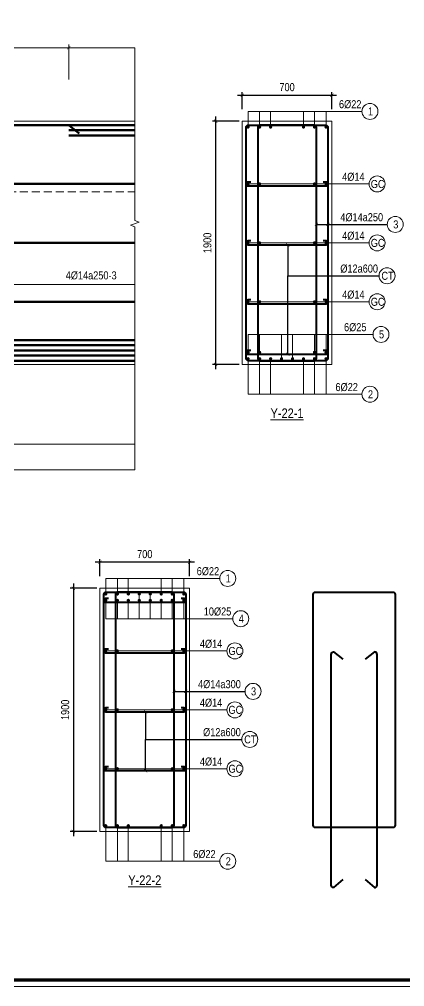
# Model space of a CAD drawing. Header units: millimetres. Extents: x 3014920 to 3563667, y -1638653 to -1356471.
# Drawn here: x 3294276 to 3297287, y -1620686 to -1613131 of the extents above; entities that cross this region are included whole.
import ezdxf
from ezdxf.enums import TextEntityAlignment as Align
from ezdxf.xclip import XClip

# ---------------------------------------------------------------- set-up
doc = ezdxf.new("R2010")
doc.units = ezdxf.units.MM
doc.header["$MEASUREMENT"] = 0
doc.header["$XCLIPFRAME"] = 0
doc.header["$PDMODE"] = 2
doc.linetypes.add('HIDDEN', pattern=[0.375, 0.25, -0.125])
doc.layers.get('0').update_dxf_attribs({"lineweight": 9})
doc.layers.get('Defpoints').update_dxf_attribs({"color": 10, "lineweight": 0})
for name, color, linetype, lineweight in [('CDAI', 21, 'Continuous', 40), ('CTHEP', 50, 'Continuous', 50), ('DBAO', 90, 'Continuous', 13), ('DGIONG', 130, 'Continuous', 13), ('DMo', 9, 'HIDDEN', 9), ('KTH', 154, 'Continuous', 9), ('Net khuat', 8, 'HIDDEN', 13), ('TEXT', 7, 'Continuous', 15)]:
    doc.layers.add(name, color=color, linetype=linetype, lineweight=lineweight)
doc.styles.add('Star-HelCon', font='VHELVCN_0.TTF')
doc.styles.add('TTP-HelCon', font='VHELVCN_0.TTF')
doc.dimstyles.new('TTP-25', dxfattribs={"dimscale": 25, "dimtxt": 2.5, "dimasz": 1, "dimexe": 1, "dimexo": 1, "dimgap": 0.09, "dimtad": 0, "dimdec": 4, "dimrnd": 1, "dimzin": 9, "dimdsep": 46, "dimtxsty": 'TTP-HelCon', "dimblk": 'ARCHTICK', "dimcen": 0.09, "dimdle": 1.5, "dimclrd": 256, "dimclre": 256, "dimclrt": 7, "dimadec": 0, "dimazin": 0, "dimtfac": 1, "dimtdec": 4, "dimtmove": 0, "dimatfit": 3, "dimldrblk": 'ARCHTICK', "dimfxl": 1, "dimtvp": 1, "dimtolj": 1, "dimtzin": 0, "dimarcsym": 0})

# ---------------------------------------------------------------- blocks, each defined once
blk = doc.blocks.new('_ArchTick')
at = {"color": 0, "linetype": 'ByBlock', "const_width": 0.15}
blk.add_lwpolyline([(-0.5, -0.5), (0.5, 0.5)], dxfattribs=at)
blk = doc.blocks.new('*D1470')
at = {"layer": 'Defpoints', "color": 0, "transparency": 16777216}
for p in [(14650, 574), (10500, 300), (14650, 300)]:
    blk.add_point(p, dxfattribs=at)
at = {"layer": 'KTH', "lineweight": -2, "transparency": 16777216}
for p, q in [((10462.5, 574), (14687.5, 574)), ((10500, 325), (10500, 599)), ((14650, 325), (14650, 599))]:
    blk.add_line(p, q, dxfattribs=at)
at = {"layer": 'KTH', "lineweight": -2, "transparency": 16777216, "xscale": 25, "yscale": 25, "zscale": 25, "rotation": 180}
blk.add_blockref('_ArchTick', (10500, 574), dxfattribs=at)
at = {"layer": 'KTH', "lineweight": -2, "transparency": 16777216, "xscale": 25, "yscale": 25, "zscale": 25}
blk.add_blockref('_ArchTick', (14650, 574), dxfattribs=at)
at = {"layer": 'KTH', "color": 7, "transparency": 16777216, "insert": (12575, 637.8), "char_height": 62.5, "attachment_point": 5, "style": 'TTP-HelCon'}
blk.add_mtext('\\A1;4150', dxfattribs=at)
blk = doc.blocks.new('*D1453')
at = {"layer": 'Defpoints', "color": 0, "transparency": 16777216}
for p in [(14650, 574), (14650, 300), (21150, 300)]:
    blk.add_point(p, dxfattribs=at)
at = {"layer": 'KTH', "lineweight": -2, "transparency": 16777216}
for p, q in [((21187.5, 574), (14612.5, 574)), ((14650, 325), (14650, 599)), ((21150, 325), (21150, 599))]:
    blk.add_line(p, q, dxfattribs=at)
at = {"layer": 'KTH', "lineweight": -2, "transparency": 16777216, "xscale": 25, "yscale": 25, "zscale": 25, "rotation": 180}
blk.add_blockref('_ArchTick', (14650, 574), dxfattribs=at)
at = {"layer": 'KTH', "lineweight": -2, "transparency": 16777216, "xscale": 25, "yscale": 25, "zscale": 25}
blk.add_blockref('_ArchTick', (21150, 574), dxfattribs=at)
at = {"layer": 'KTH', "color": 7, "transparency": 16777216, "insert": (17900, 637.8), "char_height": 62.5, "attachment_point": 5, "style": 'TTP-HelCon'}
blk.add_mtext('\\A1;6500', dxfattribs=at)
blk = doc.blocks.new('*D1457')
at = {"layer": 'Defpoints', "color": 0, "transparency": 16777216}
for p in [(10500, -2296.5), (16550, -2296.5), (16550, -2521.5)]:
    blk.add_point(p, dxfattribs=at)
at = {"layer": 'KTH', "lineweight": -2, "transparency": 16777216}
for p, q in [((10500, -2321.5), (10500, -2546.5)), ((16550, -2321.5), (16550, -2546.5)), ((10462.5, -2521.5), (16587.5, -2521.5))]:
    blk.add_line(p, q, dxfattribs=at)
at = {"layer": 'KTH', "lineweight": -2, "transparency": 16777216, "xscale": 25, "yscale": 25, "zscale": 25, "rotation": 180}
blk.add_blockref('_ArchTick', (10500, -2521.5), dxfattribs=at)
at = {"layer": 'KTH', "lineweight": -2, "transparency": 16777216, "xscale": 25, "yscale": 25, "zscale": 25}
blk.add_blockref('_ArchTick', (16550, -2521.5), dxfattribs=at)
at = {"layer": 'KTH', "color": 7, "transparency": 16777216, "insert": (13525, -2457.6), "char_height": 62.5, "attachment_point": 5, "style": 'TTP-HelCon'}
blk.add_mtext('\\A1;6050', dxfattribs=at)
blk = doc.blocks.new('*D1459')
at = {"layer": 'Defpoints', "color": 0, "transparency": 16777216}
for p in [(10500, -2296.5), (22750, -2296.5), (22750, -2721.4)]:
    blk.add_point(p, dxfattribs=at)
at = {"layer": 'KTH', "lineweight": -2, "transparency": 16777216}
for p, q in [((10500, -2321.5), (10500, -2746.4)), ((22750, -2321.5), (22750, -2746.4)), ((10462.5, -2721.4), (22787.5, -2721.4))]:
    blk.add_line(p, q, dxfattribs=at)
at = {"layer": 'KTH', "lineweight": -2, "transparency": 16777216, "xscale": 25, "yscale": 25, "zscale": 25, "rotation": 180}
blk.add_blockref('_ArchTick', (10500, -2721.4), dxfattribs=at)
at = {"layer": 'KTH', "lineweight": -2, "transparency": 16777216, "xscale": 25, "yscale": 25, "zscale": 25}
blk.add_blockref('_ArchTick', (22750, -2721.4), dxfattribs=at)
at = {"layer": 'KTH', "color": 7, "transparency": 16777216, "insert": (16625, -2657.6), "char_height": 62.5, "attachment_point": 5, "style": 'TTP-HelCon'}
blk.add_mtext('\\A1;12250', dxfattribs=at)
blk = doc.blocks.new('*D1460')
at = {"layer": 'Defpoints', "color": 0, "transparency": 16777216}
for p in [(13100, -789.9), (16550, -777.8), (13100, -1274.9)]:
    blk.add_point(p, dxfattribs=at)
at = {"layer": 'KTH', "lineweight": -2, "transparency": 16777216}
for p, q in [((13100, -814.9), (13100, -1299.9)), ((16550, -802.8), (16550, -1299.9)), ((16587.5, -1274.9), (13062.5, -1274.9))]:
    blk.add_line(p, q, dxfattribs=at)
at = {"layer": 'KTH', "lineweight": -2, "transparency": 16777216, "xscale": 25, "yscale": 25, "zscale": 25, "rotation": 180}
blk.add_blockref('_ArchTick', (13100, -1274.9), dxfattribs=at)
at = {"layer": 'KTH', "lineweight": -2, "transparency": 16777216, "xscale": 25, "yscale": 25, "zscale": 25}
blk.add_blockref('_ArchTick', (16550, -1274.9), dxfattribs=at)
at = {"layer": 'KTH', "color": 7, "transparency": 16777216, "insert": (14825, -1205), "char_height": 62.5, "attachment_point": 5, "style": 'TTP-HelCon'}
blk.add_mtext('\\A1;4Þ14a250-3', dxfattribs=at)
blk = doc.blocks.new('*D696')
at = {"layer": 'Defpoints', "color": 0, "transparency": 16777216}
for p in [(42950, -1901), (49350, -1901), (42950, -2101)]:
    blk.add_point(p, dxfattribs=at)
at = {"layer": 'KTH', "lineweight": -2, "transparency": 16777216}
for p, q in [((42950, -1926), (42950, -2126)), ((49350, -1926), (49350, -2126)), ((49387.5, -2101), (42912.5, -2101))]:
    blk.add_line(p, q, dxfattribs=at)
at = {"layer": 'KTH', "lineweight": -2, "transparency": 16777216, "xscale": 25, "yscale": 25, "zscale": 25, "rotation": 180}
blk.add_blockref('_ArchTick', (42950, -2101), dxfattribs=at)
at = {"layer": 'KTH', "lineweight": -2, "transparency": 16777216, "xscale": 25, "yscale": 25, "zscale": 25}
blk.add_blockref('_ArchTick', (49350, -2101), dxfattribs=at)
at = {"layer": 'KTH', "color": 7, "transparency": 16777216, "insert": (46150, -2037.2), "char_height": 62.5, "attachment_point": 5, "style": 'TTP-HelCon'}
blk.add_mtext('\\A1;6400', dxfattribs=at)
blk = doc.blocks.new('*D747')
at = {"layer": 'Defpoints', "color": 0, "transparency": 16777216}
for p in [(22750, -1600), (33200, -1600), (33200, -2101)]:
    blk.add_point(p, dxfattribs=at)
at = {"layer": 'KTH', "lineweight": -2, "transparency": 16777216}
for p, q in [((22750, -1625), (22750, -2126)), ((33200, -1625), (33200, -2126)), ((22712.5, -2101), (33237.5, -2101))]:
    blk.add_line(p, q, dxfattribs=at)
at = {"layer": 'KTH', "lineweight": -2, "transparency": 16777216, "xscale": 25, "yscale": 25, "zscale": 25, "rotation": 180}
blk.add_blockref('_ArchTick', (22750, -2101), dxfattribs=at)
at = {"layer": 'KTH', "lineweight": -2, "transparency": 16777216, "xscale": 25, "yscale": 25, "zscale": 25}
blk.add_blockref('_ArchTick', (33200, -2101), dxfattribs=at)
at = {"layer": 'KTH', "color": 7, "transparency": 16777216, "insert": (27975, -2037.2), "char_height": 62.5, "attachment_point": 5, "style": 'TTP-HelCon'}
blk.add_mtext('\\A1;10450', dxfattribs=at)
blk = doc.blocks.new('*D801')
at = {"layer": 'Defpoints', "color": 0, "ltscale": 500, "transparency": 16777216}
for p in [(3294906.1, -1617573.6), (3294697.9, -1619473.6), (3294906.1, -1619473.6)]:
    blk.add_point(p, dxfattribs=at)
at = {"layer": 'KTH', "lineweight": -2, "ltscale": 500, "transparency": 16777216}
for p, q in [((3294881.1, -1617573.6), (3294672.9, -1617573.6)), ((3294697.9, -1617536.1), (3294697.9, -1619511.1)), ((3294881.1, -1619473.6), (3294672.9, -1619473.6))]:
    blk.add_line(p, q, dxfattribs=at)
at = {"layer": 'KTH', "lineweight": -2, "ltscale": 500, "transparency": 16777216, "xscale": 25, "yscale": 25, "zscale": 25}
for p, rotation in [((3294697.9, -1617573.6), 90), ((3294697.9, -1619473.6), 270)]:
    blk.add_blockref('_ArchTick', p, dxfattribs=dict(at, rotation=rotation))
at = {"layer": 'KTH', "color": 7, "ltscale": 500, "transparency": 16777216, "insert": (3294634.1, -1618523.6), "char_height": 62.5, "attachment_point": 5, "rotation": 90, "style": 'TTP-HelCon'}
blk.add_mtext('\\A1;1900', dxfattribs=at)
blk = doc.blocks.new('*D802')
at = {"layer": 'Defpoints', "color": 0, "ltscale": 500, "transparency": 16777216}
for p in [(3294906.1, -1617371.3), (3294906.1, -1617504.6), (3295606.1, -1617504.6)]:
    blk.add_point(p, dxfattribs=at)
at = {"layer": 'KTH', "lineweight": -2, "ltscale": 500, "transparency": 16777216}
for p, q in [((3294906.1, -1617479.6), (3294906.1, -1617346.3)), ((3295606.1, -1617479.6), (3295606.1, -1617346.3)), ((3295643.6, -1617371.3), (3294868.6, -1617371.3))]:
    blk.add_line(p, q, dxfattribs=at)
at = {"layer": 'KTH', "lineweight": -2, "ltscale": 500, "transparency": 16777216, "xscale": 25, "yscale": 25, "zscale": 25, "rotation": 180}
blk.add_blockref('_ArchTick', (3294906.1, -1617371.3), dxfattribs=at)
at = {"layer": 'KTH', "lineweight": -2, "ltscale": 500, "transparency": 16777216, "xscale": 25, "yscale": 25, "zscale": 25}
blk.add_blockref('_ArchTick', (3295606.1, -1617371.3), dxfattribs=at)
at = {"layer": 'KTH', "color": 7, "ltscale": 500, "transparency": 16777216, "insert": (3295256.1, -1617307.5), "char_height": 62.5, "attachment_point": 5, "style": 'TTP-HelCon'}
blk.add_mtext('\\A1;700', dxfattribs=at)
blk = doc.blocks.new('*D803')
at = {"layer": 'Defpoints', "color": 0, "ltscale": 500, "transparency": 16777216}
for p in [(3296018, -1613926.4), (3295809.7, -1615826.4), (3296018, -1615826.4)]:
    blk.add_point(p, dxfattribs=at)
at = {"layer": 'KTH', "lineweight": -2, "ltscale": 500, "transparency": 16777216}
for p, q in [((3295809.7, -1613888.9), (3295809.7, -1615863.9)), ((3295993, -1613926.4), (3295784.7, -1613926.4)), ((3295993, -1615826.4), (3295784.7, -1615826.4))]:
    blk.add_line(p, q, dxfattribs=at)
at = {"layer": 'KTH', "lineweight": -2, "ltscale": 500, "transparency": 16777216, "xscale": 25, "yscale": 25, "zscale": 25}
for p, rotation in [((3295809.7, -1613926.4), 90), ((3295809.7, -1615826.4), 270)]:
    blk.add_blockref('_ArchTick', p, dxfattribs=dict(at, rotation=rotation))
at = {"layer": 'KTH', "color": 7, "ltscale": 500, "transparency": 16777216, "insert": (3295745.9, -1614876.4), "char_height": 62.5, "attachment_point": 5, "rotation": 90, "style": 'TTP-HelCon'}
blk.add_mtext('\\A1;1900', dxfattribs=at)
blk = doc.blocks.new('*D804')
at = {"layer": 'Defpoints', "color": 0, "ltscale": 500, "transparency": 16777216}
for p in [(3296018, -1613724.2), (3296018, -1613857.4), (3296718, -1613857.4)]:
    blk.add_point(p, dxfattribs=at)
at = {"layer": 'KTH', "lineweight": -2, "ltscale": 500, "transparency": 16777216}
for p, q in [((3296755.5, -1613724.2), (3295980.5, -1613724.2)), ((3296018, -1613832.4), (3296018, -1613699.2)), ((3296718, -1613832.4), (3296718, -1613699.2))]:
    blk.add_line(p, q, dxfattribs=at)
at = {"layer": 'KTH', "lineweight": -2, "ltscale": 500, "transparency": 16777216, "xscale": 25, "yscale": 25, "zscale": 25, "rotation": 180}
blk.add_blockref('_ArchTick', (3296018, -1613724.2), dxfattribs=at)
at = {"layer": 'KTH', "lineweight": -2, "ltscale": 500, "transparency": 16777216, "xscale": 25, "yscale": 25, "zscale": 25}
blk.add_blockref('_ArchTick', (3296718, -1613724.2), dxfattribs=at)
at = {"layer": 'KTH', "color": 7, "ltscale": 500, "transparency": 16777216, "insert": (3296368, -1613660.4), "char_height": 62.5, "attachment_point": 5, "style": 'TTP-HelCon'}
blk.add_mtext('\\A1;700', dxfattribs=at)
blk = doc.blocks.new('CHG_XX_Khung ten')
blk.add_lwpolyline([(15, 579), (826, 579), (826, 15), (15, 15)], close=True)
at = {"color": 4, "linetype": 'Continuous', "const_width": 1}
blk.add_lwpolyline([(17, 577), (824, 577), (824, 17), (17, 17)], close=True, dxfattribs=at)
blk = doc.blocks.new('2Y-23')
at = {"layer": 'CTHEP'}
for p, q in [((14731.42491, -94.5255), (14649.99901, -30)), ((23349.37228, -490), (1554.5472, -490)), ((23331.56537, -950), (1554.54719, -950)), ((23331.56537, -1410), (1554.54719, -1410)), ((1524.54719, -1870), (23420, -1870))]:
    blk.add_line(p, q, dxfattribs=at)
for points in [[(1524.54719, -530), (1524.54719, -30), (23420, -30), (23420, -530)], [(14649.99901, -70), (21149.99999, -70)], [(14649.99901, -110), (21149.99999, -110)], [(8299.99978, -1710), (16549.99901, -1710)], [(8299.99978, -1750), (16549.99901, -1750)], [(8299.99978, -1790), (16549.99901, -1790)], [(8299.99978, -1830), (16549.99901, -1830)]]:
    blk.add_lwpolyline(points, dxfattribs=at)
at = {"layer": 'DBAO', "linetype": 'Continuous'}
blk.add_line((13050.00544, 0), (23450, 0), dxfattribs=at)
at = {"layer": 'DBAO', "linetype": 'Continuous', "flags": 128}
blk.add_lwpolyline([(23450, 0), (23450, -1900), (1500.00544, -1900)], dxfattribs=at)
at = {"layer": 'Net khuat', "ltscale": 250}
blk.add_line((13050.00303, -550), (22749.99999, -550), dxfattribs=at)
at = {"layer": 'KTH'}
for base, p1, p2, picture, middle in [((14649.99901, 574.00461), (10499.99978, 300), (14649.99901, 300), '*D1470', (12574.9994, 637.83794)), ((22750, -2721.4235), (10499.99978, -2296.46776), (22750, -2296.46776), '*D1459', (16624.99989, -2657.59017))]:
    dim = blk.add_linear_dim(base=base, p1=p1, p2=p2, angle=180, dimstyle='TTP-25', override={"dimtmove": 1}, dxfattribs=at)
    dim.commit()
    dim.dimension.update_dxf_attribs({"geometry": picture, "text_midpoint": middle})
for base, p1, p2, picture, middle in [((14649.99901, 574.00461), (21149.99999, 300), (14649.99901, 300), '*D1453', (17899.9995, 637.83794)), ((16549.99901, -2521.46776), (10499.99978, -2296.46776), (16549.99901, -2296.46776), '*D1457', (13524.9994, -2457.63443))]:
    dim = blk.add_linear_dim(base=base, p1=p1, p2=p2, dimstyle='TTP-25', override={"dimtmove": 1}, dxfattribs=at)
    dim.commit()
    dim.dimension.update_dxf_attribs({"geometry": picture, "text_midpoint": middle})
dim = blk.add_linear_dim(base=(13099.99901, -1274.89902), p1=(16549.99901, -777.76235), p2=(13099.99901, -789.89828), angle=180, text='4Þ14a250-3', dimstyle='TTP-25', override={"dimtmove": 1}, dxfattribs=at)
dim.commit()
dim.dimension.update_dxf_attribs({"geometry": '*D1460', "text_midpoint": (14824.99901, -1204.98236)})
blk = doc.blocks.new('2Y-24')
at = {"layer": 'CTHEP'}
for p, q in [((59365.00001, -500), (1530.00001, -500)), ((1530.00001, -970), (59445.00001, -970))]:
    blk.add_line(p, q, dxfattribs=at)
for points in [[(1570.00001, -229.99859), (1570.00001, -30), (59445.00001, -30), (59445.00001, -229.56756)], [(26798.31963, -930), (33874.90087, -930)]]:
    blk.add_lwpolyline(points, dxfattribs=at)
at = {"layer": 'DBAO', "linetype": 'Continuous'}
blk.add_line((43399.99993, 0), (49249.99993, 0), dxfattribs=at)
at = {"layer": 'KTH'}
dim = blk.add_linear_dim(base=(33200.00001, -2101), p1=(22750.00001, -1600), p2=(33200.00001, -1600), angle=180, dimstyle='TTP-25', override={"dimtmove": 1}, dxfattribs=at)
dim.commit()
dim.dimension.update_dxf_attribs({"geometry": '*D747', "text_midpoint": (27975.00001, -2037.16667)})
dim = blk.add_linear_dim(base=(42950.00001, -2101), p1=(49350.00001, -1901.04426), p2=(42950.00001, -1901.04426), dimstyle='TTP-25', override={"dimtmove": 1}, dxfattribs=at)
dim.commit()
dim.dimension.update_dxf_attribs({"geometry": '*D696', "text_midpoint": (46150.00001, -2037.16667)})

msp = doc.modelspace()

# ---------------------------------------------------------------- linework, layer by layer
at = {"layer": 'CDAI'}
for points in [[(3296066.70171, -1613956.4435), (3296669.20171, -1613956.4435, -0.4142135624), (3296687.95171, -1613975.1935), (3296687.95171, -1615777.6935, -0.4142135624), (3296669.20171, -1615796.4435), (3296066.70171, -1615796.4435, -0.4142135624), (3296047.95171, -1615777.6935), (3296047.95171, -1613975.1935, -0.4142135624)], [(3296578.48742, -1613956.4435), (3296157.41599, -1613956.4435, 0.4142135624), (3296138.66599, -1613975.1935), (3296138.66599, -1615777.6935, 0.4142135624), (3296157.41599, -1615796.4435), (3296578.48742, -1615796.4435, 0.4142135624), (3296597.23742, -1615777.6935), (3296597.23742, -1613975.1935, 0.4142135624)], [(3294954.89744, -1617603.57386), (3295557.39744, -1617603.57386, -0.4142135624), (3295576.14744, -1617622.32386), (3295576.14744, -1619424.82386, -0.4142135624), (3295557.39744, -1619443.57386), (3294954.89744, -1619443.57386, -0.4142135624), (3294936.14744, -1619424.82386), (3294936.14744, -1617622.32386, -0.4142135624)], [(3295466.68316, -1617603.57386), (3295045.61173, -1617603.57387, 0.4142135624), (3295026.86173, -1617622.32387), (3295026.86173, -1619424.82387, 0.4142135624), (3295045.61173, -1619443.57387), (3295466.68316, -1619443.57386, 0.4142135624), (3295485.43316, -1619424.82386), (3295485.43316, -1617622.32386, 0.4142135624)], [(3296590.8097, -1617603.57386), (3297193.3097, -1617603.57386, -0.4142135624), (3297212.0597, -1617622.32386), (3297212.0597, -1619424.82387, -0.4142135624), (3297193.3097, -1619443.57387), (3296590.8097, -1619443.57387, -0.4142135624), (3296572.0597, -1619424.82387), (3296572.0597, -1617622.32386, -0.4142135624)]]:
    msp.add_lwpolyline(points, format="xyb", close=True, dxfattribs=at)
for points in [[(3296084.8717, -1614401.4435), (3296062.95171, -1614401.4435, 0.4142135624), (3296047.95171, -1614416.4435, 0.4142135624), (3296062.95171, -1614431.4435), (3296672.95171, -1614431.4435, 0.4142135624), (3296687.95171, -1614416.4435, 0.4142135624), (3296672.95171, -1614401.4435), (3296651.03172, -1614401.4435)], [(3296084.8717, -1614861.4435), (3296062.95171, -1614861.4435, 0.4142135624), (3296047.95171, -1614876.4435, 0.4142135624), (3296062.95171, -1614891.4435), (3296672.95171, -1614891.4435, 0.4142135624), (3296687.95171, -1614876.4435, 0.4142135624), (3296672.95171, -1614861.4435), (3296651.03172, -1614861.4435)], [(3296084.8717, -1615321.4435), (3296062.95171, -1615321.4435, 0.4142135624), (3296047.95171, -1615336.4435, 0.4142135624), (3296062.95171, -1615351.4435), (3296672.95171, -1615351.4435, 0.4142135624), (3296687.95171, -1615336.4435, 0.4142135624), (3296672.95171, -1615321.4435), (3296651.03172, -1615321.4435)], [(3296084.8717, -1615716.4435), (3296062.95171, -1615716.4435, 0.4142135624), (3296047.95171, -1615731.4435, 0.4142135624), (3296062.95171, -1615746.4435), (3296672.95171, -1615746.4435, 0.4142135624), (3296687.95171, -1615731.4435, 0.4142135624), (3296672.95171, -1615716.4435), (3296651.03172, -1615716.4435)], [(3294973.06743, -1617653.57386), (3294951.14744, -1617653.57386, 0.4142135624), (3294936.14744, -1617668.57386, 0.4142135624), (3294951.14744, -1617683.57386), (3295561.14744, -1617683.57386, 0.4142135624), (3295576.14744, -1617668.57386, 0.4142135624), (3295561.14744, -1617653.57386), (3295539.22745, -1617653.57386)], [(3294973.06743, -1618048.57386), (3294951.14744, -1618048.57386, 0.4142135624), (3294936.14744, -1618063.57386, 0.4142135624), (3294951.14744, -1618078.57386), (3295561.14744, -1618078.57386, 0.4142135624), (3295576.14744, -1618063.57386, 0.4142135624), (3295561.14744, -1618048.57386), (3295539.22745, -1618048.57386)], [(3296804.36654, -1619848.3116), (3296731.52398, -1619911.24502, -0.4142135624), (3296712.77398, -1619892.49502), (3296712.77398, -1618089.99501, -0.4142135624), (3296731.52398, -1618071.24501), (3296804.36654, -1618127.64979)], [(3296979.75285, -1619848.3116), (3297052.59541, -1619911.24502, 0.4142135624), (3297071.34541, -1619892.49502), (3297071.34541, -1618089.99501, 0.4142135624), (3297052.59541, -1618071.24501), (3296979.75285, -1618127.64979)], [(3294973.06743, -1618508.57386), (3294951.14744, -1618508.57386, 0.4142135624), (3294936.14744, -1618523.57386, 0.4142135624), (3294951.14744, -1618538.57386), (3295561.14744, -1618538.57386, 0.4142135624), (3295576.14744, -1618523.57386, 0.4142135624), (3295561.14744, -1618508.57386), (3295539.22745, -1618508.57386)], [(3294973.06743, -1618968.57386), (3294951.14744, -1618968.57386, 0.4142135624), (3294936.14744, -1618983.57386, 0.4142135624), (3294951.14744, -1618998.57386), (3295561.14744, -1618998.57386, 0.4142135624), (3295576.14744, -1618983.57386, 0.4142135624), (3295561.14744, -1618968.57386), (3295539.22745, -1618968.57386)]]:
    msp.add_lwpolyline(points, format="xyb", dxfattribs=at)
at = {"layer": 'CTHEP', "const_width": 12.5}
for points in [[(3296056.70171, -1613971.4435, 1), (3296069.20171, -1613971.4435, 1)], [(3296147.41599, -1613971.4435, -1), (3296159.91599, -1613971.4435, -1)], [(3296233.13028, -1613971.4435, -1), (3296245.63028, -1613971.4435, -1)], [(3296502.77314, -1613971.4435, 1), (3296490.27314, -1613971.4435, 1)], [(3296588.48742, -1613971.4435, 1), (3296575.98742, -1613971.4435, 1)], [(3296666.70171, -1613971.4435, 1), (3296679.20171, -1613971.4435, 1)], [(3296056.70171, -1614416.4435, 1), (3296069.20171, -1614416.4435, 1)], [(3296147.41599, -1614416.4435, 1), (3296159.91599, -1614416.4435, 1)], [(3296575.98742, -1614416.4435, 1), (3296588.48742, -1614416.4435, 1)], [(3296666.70171, -1614416.4435, 1), (3296679.20171, -1614416.4435, 1)], [(3296056.70171, -1614876.4435, 1), (3296069.20171, -1614876.4435, 1)], [(3296147.41599, -1614876.4435, 1), (3296159.91599, -1614876.4435, 1)], [(3296575.98742, -1614876.4435, 1), (3296588.48742, -1614876.4435, 1)], [(3296666.70171, -1614876.4435, 1), (3296679.20171, -1614876.4435, 1)], [(3296056.70171, -1615336.4435, 1), (3296069.20171, -1615336.4435, 1)], [(3296147.41599, -1615336.4435, 1), (3296159.91599, -1615336.4435, 1)], [(3296575.98742, -1615336.4435, 1), (3296588.48742, -1615336.4435, 1)], [(3296666.70171, -1615336.4435, 1), (3296679.20171, -1615336.4435, 1)], [(3296056.70171, -1615731.4435, -1), (3296069.20171, -1615731.4435, -1)], [(3296056.70171, -1615781.4435, 1), (3296069.20171, -1615781.4435, 1)], [(3296147.41599, -1615731.4435, 1), (3296159.91599, -1615731.4435, 1)], [(3296147.41599, -1615781.4435, 1), (3296159.91599, -1615781.4435, 1)], [(3296233.13028, -1615781.4435, 1), (3296245.63028, -1615781.4435, 1)], [(3296318.84457, -1615781.4435, 1), (3296331.34457, -1615781.4435, 1)], [(3296417.05885, -1615781.4435, -1), (3296404.55885, -1615781.4435, -1)], [(3296502.77314, -1615781.4435, -1), (3296490.27314, -1615781.4435, -1)], [(3296588.48742, -1615731.4435, -1), (3296575.98742, -1615731.4435, -1)], [(3296588.48742, -1615781.4435, -1), (3296575.98742, -1615781.4435, -1)], [(3296666.70171, -1615731.4435, -1), (3296679.20171, -1615731.4435, -1)], [(3296666.70171, -1615781.4435, 1), (3296679.20171, -1615781.4435, 1)], [(3294944.89744, -1617618.57386, 1), (3294957.39744, -1617618.57386, 1)], [(3294944.89744, -1617668.57386, 1), (3294957.39744, -1617668.57386, 1)], [(3295035.61173, -1617618.57387, -1), (3295048.11173, -1617618.57387, -1)], [(3295035.61173, -1617668.57387, -1), (3295048.11173, -1617668.57387, -1)], [(3295121.32601, -1617618.57387, -1), (3295133.82601, -1617618.57387, -1)], [(3295121.32601, -1617668.57387, -1), (3295133.82601, -1617668.57387, -1)], [(3295207.0403, -1617618.57387, -1), (3295219.5403, -1617618.57387, -1)], [(3295207.0403, -1617668.57387, -1), (3295219.5403, -1617668.57387, -1)], [(3295305.25458, -1617618.57387, 1), (3295292.75458, -1617618.57387, 1)], [(3295305.25458, -1617668.57387, 1), (3295292.75458, -1617668.57387, 1)], [(3295390.96887, -1617618.57387, 1), (3295378.46887, -1617618.57387, 1)], [(3295390.96887, -1617668.57387, 1), (3295378.46887, -1617668.57387, 1)], [(3295476.68316, -1617618.57387, 1), (3295464.18316, -1617618.57387, 1)], [(3295476.68316, -1617668.57387, 1), (3295464.18316, -1617668.57387, 1)], [(3295554.89744, -1617618.57386, 1), (3295567.39744, -1617618.57386, 1)], [(3295554.89744, -1617668.57386, 1), (3295567.39744, -1617668.57386, 1)], [(3294944.89744, -1618063.57386, 1), (3294957.39744, -1618063.57386, 1)], [(3295035.61173, -1618063.57386, 1), (3295048.11173, -1618063.57386, 1)], [(3295464.18316, -1618063.57386, 1), (3295476.68316, -1618063.57386, 1)], [(3295554.89744, -1618063.57386, 1), (3295567.39744, -1618063.57386, 1)], [(3294944.89744, -1618523.57386, 1), (3294957.39744, -1618523.57386, 1)], [(3295035.61173, -1618523.57386, 1), (3295048.11173, -1618523.57386, 1)], [(3295464.18316, -1618523.57386, 1), (3295476.68316, -1618523.57386, 1)], [(3295554.89744, -1618523.57386, 1), (3295567.39744, -1618523.57386, 1)], [(3294944.89744, -1618983.57386, 1), (3294957.39744, -1618983.57386, 1)], [(3295035.61173, -1618983.57386, 1), (3295048.11173, -1618983.57386, 1)], [(3295464.18316, -1618983.57386, 1), (3295476.68316, -1618983.57386, 1)], [(3295554.89744, -1618983.57386, 1), (3295567.39744, -1618983.57386, 1)], [(3294944.89744, -1619428.57386, 1), (3294957.39744, -1619428.57386, 1)], [(3295035.61173, -1619428.57386, 1), (3295048.11173, -1619428.57386, 1)], [(3295121.32601, -1619428.57386, 1), (3295133.82601, -1619428.57386, 1)], [(3295390.96887, -1619428.57386, -1), (3295378.46887, -1619428.57386, -1)], [(3295476.68316, -1619428.57386, -1), (3295464.18316, -1619428.57386, -1)], [(3295554.89744, -1619428.57386, 1), (3295567.39744, -1619428.57386, 1)]]:
    msp.add_lwpolyline(points, format="xyb", close=True, dxfattribs=at)
at = {"layer": 'DBAO', "flags": 128}
for points in [[(3296017.95171, -1613926.4435), (3296717.95171, -1613926.4435)], [(3296717.95171, -1613926.4435), (3296717.95171, -1615826.4435), (3296017.95171, -1615826.4435), (3296017.95171, -1613926.4435)], [(3294906.14744, -1617573.57386), (3295606.14744, -1617573.57386)], [(3295606.14744, -1617573.57386), (3295606.14744, -1619473.57386), (3294906.14744, -1619473.57386), (3294906.14744, -1617573.57386)]]:
    msp.add_lwpolyline(points, dxfattribs=at)
at = {"layer": 'DGIONG'}
for p, q in [((3296062.95171, -1613971.4435), (3296062.95171, -1613849.6935)), ((3296062.95171, -1613849.6935), (3296953.54822, -1613849.6935)), ((3296153.66599, -1613971.4435), (3296153.66599, -1613849.6935)), ((3296239.38028, -1613971.4435), (3296239.38028, -1613849.6935)), ((3296496.52314, -1613971.4435), (3296496.52314, -1613849.6935)), ((3296582.23742, -1613971.4435), (3296582.23742, -1613849.6935)), ((3296672.95171, -1613971.4435), (3296672.95171, -1613849.6935)), ((3296062.95171, -1614416.4435), (3297009.51277, -1614416.4435)), ((3296062.95171, -1614876.4435), (3297009.51277, -1614876.4435)), ((3296062.95171, -1615336.4435), (3297009.51277, -1615336.4435)), ((3296062.95171, -1615591.2975), (3297039.70309, -1615591.2975)), ((3296062.95171, -1615731.4435), (3296062.95171, -1615591.2975)), ((3296153.66599, -1615731.4435), (3296153.66599, -1615591.2975)), ((3296325.09457, -1615781.4435), (3296325.09457, -1615591.2975)), ((3296410.80885, -1615781.4435), (3296410.80885, -1615591.2975)), ((3296582.23742, -1615731.4435), (3296582.23742, -1615591.2975)), ((3296672.95171, -1615731.4435), (3296672.95171, -1615591.2975)), ((3296062.95171, -1616058.84532), (3296062.95171, -1615781.4435)), ((3296153.66599, -1615781.4435), (3296153.66599, -1616058.84532)), ((3296239.38028, -1615781.4435), (3296239.38028, -1616058.84532)), ((3296496.52314, -1615781.4435), (3296496.52314, -1616058.84532)), ((3296582.23742, -1615781.4435), (3296582.23742, -1616058.84532)), ((3296672.95171, -1616058.84532), (3296672.95171, -1615781.4435)), ((3296062.95171, -1616058.84532), (3296953.54822, -1616058.84532)), ((3294951.14744, -1617618.57386), (3294951.14744, -1617496.82386)), ((3294951.14744, -1617496.82386), (3295841.74395, -1617496.82386)), ((3295041.86173, -1617618.57387), (3295041.86173, -1617496.82387)), ((3295127.57601, -1617618.57387), (3295127.57601, -1617496.82387)), ((3295384.71887, -1617618.57387), (3295384.71887, -1617496.82387)), ((3295470.43316, -1617618.57387), (3295470.43316, -1617496.82387)), ((3295561.14744, -1617618.57386), (3295561.14744, -1617496.82386)), ((3295041.86173, -1617668.57387), (3295041.86173, -1617811.59353)), ((3295127.57601, -1617668.57387), (3295127.57601, -1617811.59353)), ((3295213.2903, -1617811.59353), (3295213.2903, -1617618.57387)), ((3295299.00458, -1617811.59353), (3295299.00458, -1617618.57387)), ((3295384.71887, -1617668.57387), (3295384.71887, -1617811.59353)), ((3295470.43316, -1617668.57387), (3295470.43316, -1617811.59353)), ((3295561.14744, -1617668.57386), (3295561.14744, -1617811.59353)), ((3294951.14744, -1617674.82386), (3294951.14744, -1617811.59353)), ((3294951.14744, -1617811.59353), (3295943.45255, -1617811.59353)), ((3294951.14744, -1618063.57386), (3295897.70851, -1618063.57386)), ((3294951.14744, -1618523.57386), (3295897.70851, -1618523.57386)), ((3294951.14744, -1618983.57386), (3295897.70851, -1618983.57386)), ((3294951.14744, -1619705.97569), (3294951.14744, -1619428.57386)), ((3295041.86173, -1619428.57387), (3295041.86173, -1619705.97569)), ((3295127.57601, -1619428.57387), (3295127.57601, -1619705.97569)), ((3295384.71887, -1619428.57387), (3295384.71887, -1619705.97569)), ((3295470.43316, -1619428.57387), (3295470.43316, -1619705.97569)), ((3295561.14744, -1619705.97569), (3295561.14744, -1619428.57386)), ((3294951.14744, -1619705.97569), (3295841.74395, -1619705.97569))]:
    msp.add_line(p, q, dxfattribs=at)
at = {"layer": 'DGIONG', "linetype": 'Continuous', "flags": 128}
msp.add_lwpolyline([(3295177.84883, -1616647.867), (3295177.84893, -1614751.4435), (3295143.50547, -1614738.9435), (3295212.1924, -1614713.9435), (3295177.84893, -1614701.4435), (3295177.84882, -1613352.43889)], dxfattribs=at)
at = {"layer": 'DGIONG'}
for centre in [(3297016.04822, -1613849.6935), (3297072.01277, -1614416.4435), (3297213.87854, -1614732.12036), (3297072.01277, -1614876.4435), (3297149.11567, -1615133.3293), (3297072.01277, -1615336.4435), (3297102.20309, -1615591.2975), (3297016.04822, -1616058.84532), (3295904.24395, -1617496.82386), (3296005.95255, -1617811.59353), (3295960.20851, -1618063.57386), (3296102.07428, -1618379.25072), (3295960.20851, -1618523.57386), (3296076.80052, -1618754.19002), (3295960.20851, -1618983.57386), (3295904.24395, -1619705.97569)]:
    msp.add_circle(centre, 62.5, dxfattribs=at)

# ---------------------------------------------------------------- block references
at = {"layer": 'DMo'}
ref = msp.add_blockref('2Y-23', (3280012.22317, -1613926.4435), dxfattribs=at)
XClip(ref).set_block_clipping_path([(287.462381945, -3143.757542334), (15165.6256358079, 723.737925885)])
ref = msp.add_blockref('2Y-24', (3270263.0456, -1614263.77882), dxfattribs=at)
XClip(ref).set_block_clipping_path([(32286.1370120863, -2671.537374286), (49525.7308495543, 872.0645011081)])
ref = msp.add_blockref('2Y-24', (3253772.88781, -1617832.02132), dxfattribs=at)
XClip(ref).set_block_clipping_path([(48943.7100193603, -3336.8618450251), (60226.8673605951, 829.1583676089)])

# ---------------------------------------------------------------- texts
at = {"layer": 'TEXT', "style": 'TTP-HelCon'}
for s, p in [('6Þ22', (3296773.91004, -1613824.6935)), ('4Þ14', (3296798.6775, -1614391.4435)), ('4Þ14a250', (3296784.03025, -1614707.12036)), ('4Þ14', (3296798.6775, -1614851.4435)), ('Þ12a600', (3296784.03025, -1615108.3293)), ('4Þ14', (3296798.6775, -1615311.4435)), ('6Þ25', (3296813.32383, -1615566.2975)), ('6Þ22', (3296746.41004, -1616033.84532)), ('6Þ22', (3295662.10578, -1617471.82386)), ('10Þ25', (3295717.07328, -1617786.59353)), ('4Þ14', (3295686.87324, -1618038.57386)), ('4Þ14a300', (3295672.22598, -1618354.25072)), ('4Þ14', (3295686.87324, -1618498.57386)), ('Þ12a600', (3295711.7151, -1618729.19002)), ('4Þ14', (3295686.87324, -1618958.57386)), ('6Þ22', (3295634.60578, -1619680.97569))]:
    msp.add_text(s, height=62.5, dxfattribs=at).set_placement(p)
at = {"layer": 'TEXT', "style": 'Star-HelCon'}
for s, p in [('1', (3297020.21488, -1613849.6935)), ('GC', (3297076.17944, -1614416.4435)), ('3', (3297218.04521, -1614732.12036)), ('GC', (3297076.17944, -1614876.4435)), ('CT', (3297153.28233, -1615133.3293)), ('GC', (3297076.17944, -1615336.4435)), ('5', (3297106.36976, -1615591.2975)), ('2', (3297020.21488, -1616058.84532)), ('1', (3295908.41062, -1617496.82386)), ('4', (3296010.11921, -1617811.59353)), ('GC', (3295964.37517, -1618063.57386)), ('3', (3296106.24094, -1618379.25072)), ('GC', (3295964.37517, -1618523.57386)), ('CT', (3296080.96718, -1618754.19002)), ('GC', (3295964.37517, -1618983.57386)), ('2', (3295908.41062, -1619705.97569))]:
    msp.add_text(s, height=62.5, dxfattribs=at).set_placement(p, align=Align.MIDDLE)
at = {"layer": 'TEXT', "style": 'TTP-HelCon'}
for s, p in [('%%UY-22-1', (3296367.95171, -1616244.43149)), ('%%UY-22-2', (3295256.14744, -1619891.56185))]:
    msp.add_text(s, height=75, dxfattribs=at).set_placement(p, align=Align.CENTER)

# ---------------------------------------------------------------- dimensions: what is measured, and where the dimension line sits
at = {"layer": 'KTH', "ltscale": 500}
for base, p1, p2, picture, middle in [((3296017.95171, -1613724.1935), (3296717.95171, -1613857.43155), (3296017.95171, -1613857.43155), '*D804', (3296367.95171, -1613660.36017)), ((3294906.14744, -1617371.32386), (3295606.14744, -1617504.56192), (3294906.14744, -1617504.56192), '*D802', (3295256.14744, -1617307.49053))]:
    dim = msp.add_linear_dim(base=base, p1=p1, p2=p2, dimstyle='TTP-25', dxfattribs=at)
    dim.commit()
    dim.dimension.update_dxf_attribs({"geometry": picture, "text_midpoint": middle})
for base, p1, p2, picture, middle in [((3295809.71407, -1615826.4435), (3296017.95171, -1613926.4435), (3296017.95171, -1615826.4435), '*D803', (3295745.88073, -1614876.4435)), ((3294697.9098, -1619473.57386), (3294906.14744, -1617573.57386), (3294906.14744, -1619473.57386), '*D801', (3294634.07647, -1618523.57386))]:
    dim = msp.add_linear_dim(base=base, p1=p1, p2=p2, angle=90, dimstyle='TTP-25', dxfattribs=at)
    dim.commit()
    dim.dimension.update_dxf_attribs({"geometry": picture, "text_midpoint": middle})

# ---------------------------------------------------------------- leaders
at = {"layer": 'DGIONG'}
for points in [[(3296597.23742, -1614732.12036), (3297151.37854, -1614732.12036)], [(3296687.95171, -1614732.12036), (3297151.37854, -1614732.12036)], [(3296373.59588, -1614891.4435), (3296373.59588, -1615133.3293), (3297086.61567, -1615133.3293)], [(3296373.59588, -1615746.4435), (3296373.59588, -1615133.3293), (3297086.61567, -1615133.3293)], [(3295485.43316, -1618379.25073), (3296039.57428, -1618379.25072)], [(3295576.14744, -1618379.25072), (3296039.57428, -1618379.25072)], [(3295261.79161, -1618538.57386), (3295261.79161, -1618754.19002), (3296014.30052, -1618754.19002)], [(3295261.79161, -1618998.57386), (3295261.79161, -1618754.19002), (3296014.30052, -1618754.19002)]]:
    msp.add_leader(points, dimstyle='TTP-25', dxfattribs=at)

# ---------------------------------------------------------------- next in the draw order: block references
at = {"color": 5, "xscale": 25.92478421704392, "yscale": 25.92478421704392, "zscale": 25.92478421704392}
msp.add_blockref('CHG_XX_Khung ten', (3280231.54967, -1621074.38806), dxfattribs=at)

doc.saveas('drawing.dxf')
